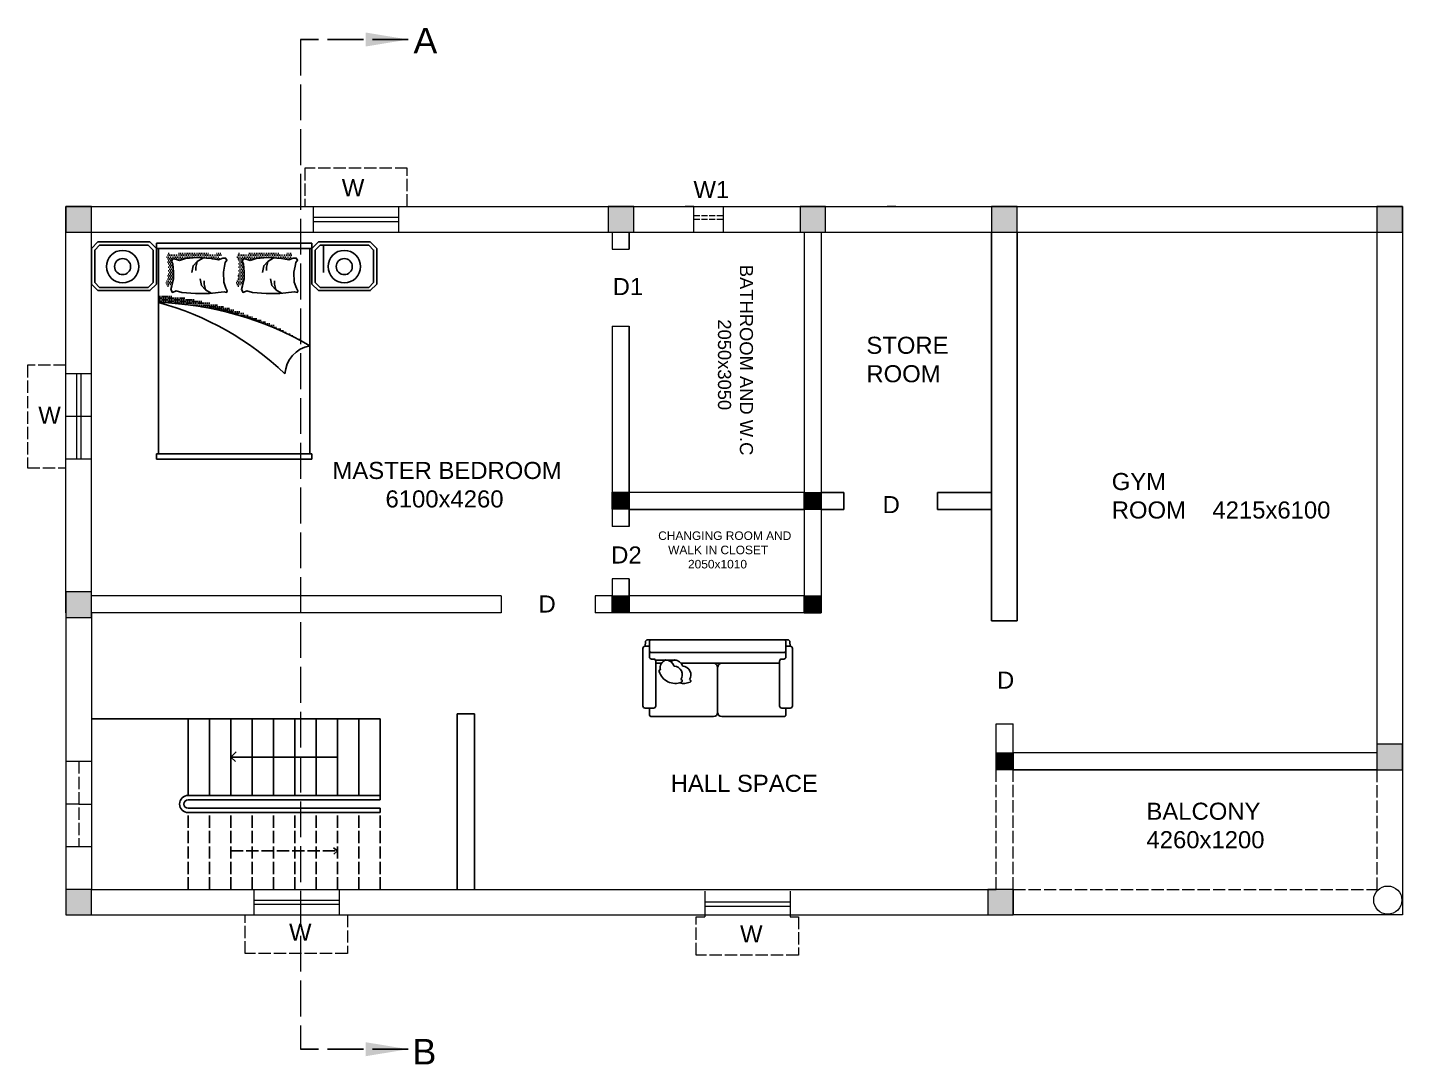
# Model space of a CAD drawing. Header units: millimetres. Extents: x 98839 to 175421, y 74144 to 114536.
# Drawn here: x 117897 to 134007, y 102221 to 114370 of the extents above; entities that cross this region are included whole.
import ezdxf

# ---------------------------------------------------------------- set-up
doc = ezdxf.new("R2010")
doc.units = ezdxf.units.MM
doc.linetypes.add('ACAD_ISO02W100', pattern=[15, 12, -3])
doc.layers.add('staircase', color=1, linetype='Continuous')
doc.styles.get("Standard").update_dxf_attribs({"font": 'Arial.ttf'})
doc.dimstyles.new('ISO-25', dxfattribs={"dimtxt": 2.5, "dimasz": 2.5, "dimexe": 1.25, "dimexo": 0.625, "dimtad": 1, "dimtxsty": 'Standard', "dimcen": 2.5, "dimadec": 0, "dimazin": 0, "dimtfac": 1, "dimtmove": 0, "dimatfit": 3, "dimfxl": 1, "dimarcsym": 0})
pattern_1 = [(360, (-140336.645, -49933.935), (10.0494276, 20.0988552), [0, -20.0988552])]

msp = doc.modelspace()

# ---------------------------------------------------------------- hatches: boundary and pattern name
at = {"lineweight": 0}
h = msp.add_hatch(color=256, dxfattribs=at)
h.dxf.hatch_style = 1
h.paths.add_polyline_path([(118646.64401, 112272.53378), (118346.64401, 112272.53378), (118346.64401, 111972.53378), (118646.64401, 111972.53378)])
h = msp.add_hatch(color=256, dxfattribs=at)
h.dxf.hatch_style = 1
h.paths.add_polyline_path([(124999.21999, 112272.53378), (124699.21999, 112272.53378), (124699.21999, 111972.53378), (124999.21999, 111972.53378)])
h = msp.add_hatch(color=256, dxfattribs=at)
h.dxf.hatch_style = 1
h.paths.add_polyline_path([(127247.63596, 112272.53378), (126947.63596, 112272.53378), (126947.63596, 111972.53378), (127247.63596, 111972.53378)])
h = msp.add_hatch(color=256, dxfattribs=at)
h.dxf.hatch_style = 1
h.paths.add_polyline_path([(129491.66934, 112272.53378), (129191.66934, 112272.53378), (129191.66934, 111972.53378), (129491.66934, 111972.53378)])
h = msp.add_hatch(color=256, dxfattribs=at)
h.dxf.hatch_style = 1
h.paths.add_polyline_path([(134006.64401, 112272.53378), (133706.64401, 112272.53378), (133706.64401, 111972.53378), (134006.64401, 111972.53378)])
h = msp.add_hatch()
h.set_pattern_fill('DOTS', color=256, scale=12.660696, style=0)
h.set_pattern_definition(pattern_1)
h.paths.add_polyline_path([(120170.76566, 111707.24611), (120155.18699, 111730.59421), (120120.13482, 111730.59421), (120069.50398, 111711.13743), (119983.82115, 111726.70279), (119820.24464, 111738.37683), (119683.93097, 111726.70279), (119613.82663, 111703.35469), (119539.82779, 111726.70279), (119520.35446, 111695.57207), (119535.93313, 111660.54993), (119543.72246, 111571.04886), (119543.72246, 111485.43911), (119524.24913, 111407.6121), (119512.56513, 111364.80722), (119532.03846, 111329.78508), (119574.87996, 111349.24186), (119587.71496, 111345.47008), (119606.93841, 111422.29845), (119606.93841, 111507.9082), (119599.14908, 111597.40926), (119583.57041, 111632.4314), (119603.04375, 111663.56212), (119677.04258, 111640.21403), (119747.14692, 111663.56212), (119883.46059, 111675.23617), (120047.0371, 111663.56212), (120132.71994, 111647.99676), (120146.42573, 111653.26372), (120151.29232, 111680.0066)])
h.paths.add_polyline_path([(120997.88371, 111707.24611), (120982.30504, 111730.59421), (120947.25287, 111730.59421), (120896.62204, 111711.13743), (120810.9392, 111726.70279), (120647.36269, 111738.37683), (120511.04902, 111726.70279), (120440.94468, 111703.35469), (120366.94585, 111726.70279), (120347.47251, 111695.57207), (120363.05118, 111660.54993), (120370.84052, 111571.04886), (120370.84052, 111485.43911), (120351.36718, 111407.6121), (120339.68318, 111364.80722), (120359.15651, 111329.78508), (120401.99802, 111349.24186), (120414.83301, 111345.47008), (120434.05647, 111422.29845), (120434.05647, 111507.9082), (120426.26714, 111597.40926), (120410.68847, 111632.4314), (120430.1618, 111663.56212), (120504.16064, 111640.21403), (120574.26498, 111663.56212), (120710.57865, 111675.23617), (120874.15516, 111663.56212), (120959.83799, 111647.99676), (120973.54379, 111653.26372), (120978.41038, 111680.0066)])
h = msp.add_hatch()
h.set_pattern_fill('DOTS', color=256, scale=12.660696, style=0)
h.set_pattern_definition(pattern_1)
h.paths.add_polyline_path([(119431.60717, 111235.15315), (119431.60717, 111148.33473, -0.1242730551), (121204.10464, 110641.90688, 0.1225632895)])
h = msp.add_hatch(color=256, dxfattribs=at)
h.dxf.hatch_style = 1
h.paths.add_polyline_path([(124946.64401, 108926.65313), (124746.64401, 108926.65313), (124746.64401, 108726.65313), (124946.64401, 108726.65313)])
h = msp.add_hatch(color=256, dxfattribs=at)
h.dxf.hatch_style = 1
h.paths.add_polyline_path([(127196.64401, 108922.53378), (126996.64401, 108922.53378), (126996.64401, 108722.53378), (127196.64401, 108722.53378)])
h = msp.add_hatch(color=256, dxfattribs=at)
h.dxf.hatch_style = 1
h.paths.add_polyline_path([(118645.29611, 107758.60976), (118345.29611, 107758.60976), (118345.29611, 107458.60976), (118645.29611, 107458.60976)])
h = msp.add_hatch(color=256, dxfattribs=at)
h.dxf.hatch_style = 1
h.paths.add_polyline_path([(124946.64401, 107712.53378), (124746.64401, 107712.53378), (124746.64401, 107512.53378), (124946.64401, 107512.53378)])
h = msp.add_hatch(color=256, dxfattribs=at)
h.dxf.hatch_style = 1
h.paths.add_polyline_path([(127196.64401, 107712.53378), (126996.64401, 107712.53378), (126996.64401, 107512.53378), (127196.64401, 107512.53378)])
h = msp.add_hatch(color=256, dxfattribs=at)
h.dxf.hatch_style = 1
h.paths.add_polyline_path([(129446.64401, 105872.53378), (129246.64401, 105872.53378), (129246.64401, 105672.53378), (129446.64401, 105672.53378)])
h = msp.add_hatch(color=256, dxfattribs=at)
h.dxf.hatch_style = 1
h.paths.add_polyline_path([(134006.64401, 105974.22456), (133706.64401, 105974.22456), (133706.64401, 105674.22456), (134006.64401, 105674.22456)])
h = msp.add_hatch(color=256, dxfattribs=at)
h.dxf.hatch_style = 1
h.paths.add_polyline_path([(118646.64401, 104272.53378), (118346.64401, 104272.53378), (118346.64401, 103972.53378), (118646.64401, 103972.53378)])
h = msp.add_hatch(color=256, dxfattribs=at)
h.dxf.hatch_style = 1
h.paths.add_polyline_path([(129446.56704, 104272.53378), (129146.56704, 104272.53378), (129146.56704, 103972.53378), (129446.56704, 103972.53378)])

# ---------------------------------------------------------------- linework, layer by layer
at = {"color": 5, "linetype": 'ACAD_ISO02W100', "lineweight": 0, "ltscale": 35}
msp.add_line((121096.64401, 114228.91033), (121096.64401, 102400.09999), dxfattribs=at)
at = {"linetype": 'ACAD_ISO02W100', "lineweight": 0}
for p, q in [((121246.64401, 112722.53378), (121146.64401, 112722.53378)), ((121246.64401, 112147.53378), (122246.64401, 112147.53378)), ((125702.76755, 112272.53378), (125602.76755, 112272.53378)), ((128070.21042, 112272.53378), (127970.21042, 112272.53378)), ((121246.64401, 112097.53378), (122246.64401, 112097.53378)), ((118346.64401, 110312.53378), (118346.64401, 110412.53378)), ((118346.64401, 110312.53378), (118346.64401, 110322.53378)), ((118471.64401, 110312.53378), (118471.64401, 109312.53378)), ((118521.64401, 110312.53378), (118521.64401, 109312.53378)), ((117896.64401, 109312.53378), (117896.64401, 109212.53378)), ((118346.64401, 109212.53378), (118346.64401, 109312.53378)), ((120546.64401, 104147.53378), (121546.64401, 104147.53378)), ((120546.64401, 104097.53378), (121546.64401, 104097.53378)), ((125831.10365, 104125.79597), (126831.10365, 104125.79597)), ((125831.10365, 104075.79597), (126831.10365, 104075.79597)), ((120446.64401, 103972.53378), (120546.64401, 103972.53378)), ((121546.64401, 103972.53378), (121646.64401, 103972.53378)), ((125731.10365, 103950.79597), (125831.10365, 103950.79597)), ((126246.64401, 103972.53378), (126346.64401, 103972.53378)), ((126831.10365, 103950.79597), (126931.10365, 103950.79597))]:
    msp.add_line(p, q, dxfattribs=at)
at = {"linetype": 'ACAD_ISO02W100', "lineweight": 0, "ltscale": 12}
for p, q in [((121146.64401, 112722.53378), (121146.64401, 112272.53378)), ((122346.64401, 112722.53378), (121246.64401, 112722.53378)), ((122346.64401, 112272.53378), (122346.64401, 112722.53378)), ((118346.64401, 110412.53378), (117896.64401, 110412.53378)), ((117896.64401, 110412.53378), (117896.64401, 109312.53378)), ((117896.64401, 109212.53378), (118346.64401, 109212.53378)), ((118496.58917, 105772.53378), (118496.58917, 104772.53378)), ((129246.64401, 104272.53378), (129246.64401, 105672.53378)), ((129446.64401, 104272.53378), (129446.64401, 105672.53378)), ((133706.64401, 105672.53378), (133706.64401, 104272.53378)), ((129446.64401, 104272.53378), (133706.64401, 104272.53378)), ((120446.64401, 103522.53378), (120446.64401, 103972.53378)), ((121646.64401, 103972.53378), (121646.64401, 103522.53378)), ((125731.10365, 103500.79597), (125731.10365, 103950.79597)), ((126931.10365, 103950.79597), (126931.10365, 103500.79597)), ((121646.64401, 103522.53378), (120546.64401, 103522.53378)), ((126931.10365, 103500.79597), (125831.10365, 103500.79597))]:
    msp.add_line(p, q, dxfattribs=at)
at = {"lineweight": 0}
for p, q in [((118346.64401, 112272.53378), (124946.64401, 112272.53378)), ((118346.64401, 107512.53378), (118346.64401, 112272.53378)), ((121246.64401, 111972.53378), (121246.64401, 112272.53378)), ((122246.64401, 111972.53378), (122246.64401, 112272.53378)), ((124946.64401, 112272.53378), (127196.64401, 112272.53378)), ((125702.76755, 111972.53378), (125702.76755, 112272.53378)), ((126052.76755, 111972.53378), (126052.76755, 112272.53378)), ((127196.64401, 112272.53378), (129446.64401, 112272.53378)), ((129446.64401, 112272.53378), (134006.64401, 112272.53378)), ((134006.64401, 112272.53378), (134006.64401, 105672.53378)), ((118646.64401, 111972.53378), (124746.64401, 111972.53378)), ((118646.64401, 107712.53378), (118646.64401, 111972.53378)), ((124746.64401, 111972.53378), (124746.64401, 111772.53378)), ((124946.64401, 111972.53378), (124946.64401, 111772.53378)), ((124946.64401, 111772.53378), (124946.64401, 111972.53378)), ((124946.64401, 111972.53378), (126996.64401, 111972.53378)), ((124946.64401, 111772.53378), (124946.64401, 111972.53378)), ((126996.64401, 111972.53378), (126996.64401, 108922.53378)), ((127196.64401, 111972.53378), (127196.64401, 108922.53378)), ((127196.64401, 111972.53378), (129246.64401, 111972.53378)), ((129446.64401, 111972.53378), (133706.64401, 111972.53378)), ((133706.64401, 111972.53378), (133706.64401, 105872.53378)), ((124746.64401, 111772.53378), (124946.64401, 111772.53378)), ((124746.64401, 110872.53378), (124746.64401, 108522.53378)), ((124746.64401, 110872.53378), (124946.64401, 110872.53378)), ((124946.64401, 110872.53378), (124946.64401, 108922.53378)), ((124946.64401, 108922.53378), (124946.64401, 110872.53378)), ((124946.64401, 108922.53378), (124946.64401, 110872.53378)), ((118646.64401, 110312.53378), (118346.64401, 110312.53378)), ((118646.64401, 109812.53378), (118346.64401, 109812.53378)), ((118646.64401, 109312.53378), (118346.64401, 109312.53378)), ((126996.64401, 108922.53378), (124946.64401, 108922.53378)), ((124946.64401, 108722.53378), (124946.64401, 108522.53378)), ((124946.64401, 108522.53378), (124946.64401, 108722.53378)), ((126996.64401, 108722.53378), (124946.64401, 108722.53378)), ((124946.64401, 108722.53378), (126996.64401, 108722.53378)), ((124946.64401, 108522.53378), (124946.64401, 108722.53378)), ((126996.64401, 108722.53378), (126996.64401, 107712.53378)), ((127196.64401, 108722.53378), (127196.64401, 107712.53378)), ((124946.64401, 108522.53378), (124746.64401, 108522.53378)), ((124746.64401, 107912.53378), (124746.64401, 107712.53378)), ((124946.64401, 107912.53378), (124746.64401, 107912.53378)), ((124946.64401, 107912.53378), (124946.64401, 107712.53378)), ((124946.64401, 107712.53378), (124946.64401, 107912.53378)), ((124946.64401, 107712.53378), (124946.64401, 107912.53378)), ((123446.64401, 107712.53378), (118646.64401, 107712.53378)), ((123446.64401, 107712.53378), (123446.64401, 107512.53378)), ((124746.64401, 107712.53378), (124546.64401, 107712.53378)), ((124546.64401, 107712.53378), (124546.64401, 107512.53378)), ((126996.64401, 107712.53378), (124946.64401, 107712.53378)), ((118346.64401, 107512.53378), (118346.64401, 103972.53378)), ((123446.64401, 107512.53378), (118646.64401, 107512.53378)), ((123446.64401, 107512.53378), (118646.64401, 107512.53378)), ((118646.64401, 107512.53378), (118646.64401, 104272.53378)), ((124946.64401, 107512.53378), (124546.64401, 107512.53378)), ((127196.64401, 107512.53378), (124546.64401, 107512.53378)), ((126996.64401, 107512.53378), (124946.64401, 107512.53378)), ((126996.64401, 107512.53378), (127196.64401, 107512.53378)), ((118646.58917, 106272.53378), (118646.58917, 105772.53378)), ((118646.64401, 106272.53378), (118646.64401, 105972.53378)), ((129246.64401, 105672.53378), (129246.64401, 106212.53378)), ((129246.64401, 106212.53378), (129446.64401, 106212.53378)), ((129446.64401, 105872.53378), (129446.64401, 106212.53378)), ((133706.64401, 105872.53378), (129446.64401, 105872.53378)), ((118646.58917, 105772.53378), (118346.58917, 105772.53378)), ((118646.58917, 105772.53378), (118346.64401, 105772.53378)), ((129446.64401, 105672.53378), (129246.64401, 105672.53378)), ((133706.64401, 105672.53378), (129446.64401, 105672.53378)), ((129446.64401, 105672.53378), (133706.64401, 105672.53378)), ((133706.64401, 105672.53378), (134006.64401, 105672.53378)), ((134006.64401, 105672.53378), (134006.64401, 103972.53378)), ((118646.58917, 104772.53378), (118346.58917, 104772.53378)), ((118646.64401, 104272.53378), (129246.64401, 104272.53378)), ((120546.64401, 104272.53378), (120546.64401, 103972.53378)), ((120546.64401, 104272.53378), (120546.64401, 103972.53378)), ((121546.64401, 104272.53378), (121546.64401, 103972.53378)), ((121546.64401, 104272.53378), (121546.64401, 103972.53378)), ((125831.10365, 104250.79597), (125831.10365, 103950.79597)), ((125831.10365, 104250.79597), (125831.10365, 103950.79597)), ((126831.10365, 104250.79597), (126831.10365, 103950.79597)), ((126831.10365, 104250.79597), (126831.10365, 103950.79597)), ((129446.64401, 104272.53378), (129246.64401, 104272.53378)), ((129446.64401, 104272.53378), (129446.64401, 103972.53378)), ((118346.64401, 103972.53378), (129246.64401, 103972.53378)), ((129246.64401, 103972.53378), (129446.64401, 103972.53378)), ((134006.64401, 103972.53378), (129446.64401, 103972.53378))]:
    msp.add_line(p, q, dxfattribs=at)
at = {"linetype": 'ACAD_ISO02W100', "lineweight": 0, "ltscale": 6}
for p, q in [((125702.76755, 112167.53378), (126052.76755, 112167.53378)), ((125702.76755, 112122.53378), (126052.76755, 112122.53378))]:
    msp.add_line(p, q, dxfattribs=at)
at = {"color": 7}
for p, q in [((129191.66934, 111972.53378), (129191.66934, 107420.31337)), ((129491.66934, 111972.53378), (129491.66934, 107420.31337)), ((127196.64401, 108922.53378), (127459.3712, 108922.53378)), ((127459.3712, 108922.53378), (127459.3712, 108722.53378)), ((128559.3712, 108922.53378), (129191.66934, 108922.53378)), ((128559.3712, 108922.53378), (128559.3712, 108722.53378)), ((127196.64401, 108722.53378), (127459.3712, 108722.53378)), ((128559.3712, 108722.53378), (129191.66934, 108722.53378)), ((129191.66934, 107420.31337), (129491.66934, 107420.31337)), ((122932.19279, 104272.53378), (122932.19279, 106327.35439)), ((123132.19279, 106327.35439), (122932.19279, 106327.35439)), ((123132.19279, 104272.53378), (123132.19279, 106327.35439))]:
    msp.add_line(p, q, dxfattribs=at)
for p, q in [((121229.42603, 111844.67302), (119406.28578, 111844.67302)), ((119406.28578, 111781.36954), (119406.28578, 111844.67302)), ((121229.42603, 111844.67302), (121229.42603, 111781.36954)), ((121365.63039, 111817.97995), (121365.63039, 111501.46254)), ((121229.42603, 111781.36954), (119406.28578, 111781.36954)), ((119431.60717, 109375.83726), (119431.60717, 111781.36954)), ((121204.10464, 111781.36954), (121204.10464, 109375.83726)), ((121229.42603, 109375.83726), (119406.28578, 109375.83726)), ((119406.28578, 109312.53378), (119406.28578, 109375.83726)), ((121229.42603, 109312.53378), (119406.28578, 109312.53378)), ((121229.42603, 109375.83726), (121229.42603, 109312.53378))]:
    msp.add_line(p, q)
at = {"color": 7, "ltscale": 0.03}
for p, q in [((125136.87856, 107171.19851), (125132.87048, 107121.19851)), ((125161.87856, 107196.19851), (126803.86239, 107196.19851)), ((125182.87048, 107121.19851), (125182.87048, 107171.19851)), ((125207.87048, 107196.19851), (126757.87048, 107196.19851)), ((126782.87048, 107171.19851), (126782.87048, 107121.19851)), ((126828.86239, 107171.19851), (126832.87048, 107121.19851)), ((125107.87048, 106421.19851), (125107.87048, 107096.19851)), ((125107.87048, 106421.19851), (125107.87048, 107096.19851)), ((125132.87048, 107121.19851), (125182.87048, 107121.19851)), ((125182.87048, 107071.19851), (125182.87048, 106996.19851)), ((125207.87048, 106971.19851), (125232.87048, 106971.19851)), ((126732.87048, 106971.19851), (126757.87048, 106971.19851)), ((126782.87048, 107121.19851), (126832.87048, 107121.19851)), ((126782.87048, 107121.19851), (126832.87048, 107121.19851)), ((126782.87048, 106996.19851), (126782.87048, 107071.19851)), ((126857.87048, 107096.19851), (126857.87048, 106421.19851)), ((126857.87048, 107096.19851), (126857.87048, 106421.19851)), ((125499.39457, 106958.8261), (125254.44694, 106958.8261)), ((125257.87048, 106946.19851), (125257.87048, 106421.19851)), ((125257.87048, 106421.19851), (125257.87048, 106921.19851)), ((125325.5578, 106921.19851), (125257.87048, 106921.19851)), ((125257.87048, 106921.19851), (125325.5578, 106921.19851)), ((126707.87048, 106921.19851), (125555.07466, 106921.19851)), ((125555.07466, 106921.19851), (125932.87048, 106921.19851)), ((125982.87048, 106871.19851), (125982.87048, 106346.19851)), ((125982.87048, 106871.19851), (125982.87048, 106346.19851)), ((125982.87048, 106871.19851), (125982.87048, 106346.19851)), ((125982.87048, 106346.19851), (125982.87048, 106871.19851)), ((126707.87048, 106421.19851), (126707.87048, 106946.19851)), ((126707.87048, 106421.19851), (126707.87048, 106921.19851)), ((125182.87048, 106396.19851), (125132.87048, 106396.19851)), ((125182.87048, 106396.19851), (125132.87048, 106396.19851)), ((125182.87048, 106396.19851), (125232.87048, 106396.19851)), ((125232.87048, 106396.19851), (125182.87048, 106396.19851)), ((125182.87048, 106321.19851), (125182.87048, 106396.19851)), ((126782.87048, 106396.19851), (126732.87048, 106396.19851)), ((126832.87048, 106396.19851), (126732.87048, 106396.19851)), ((126782.87048, 106346.19851), (126782.87048, 106396.19851)), ((126782.87048, 106396.19851), (126782.87048, 106321.19851)), ((126832.87048, 106396.19851), (126782.87048, 106396.19851)), ((125932.87048, 106296.19851), (125207.87048, 106296.19851)), ((126032.87048, 106296.19851), (126757.87036, 106296.19851))]:
    msp.add_line(p, q, dxfattribs=at)
at = {"color": 3}
msp.add_line((121528.64401, 105822.53378), (120278.64401, 105822.53378), dxfattribs=at)
at = {"linetype": 'ACAD_ISO02W100', "lineweight": 0, "ltscale": 0.5}
for q in [(118346.58917, 105272.53378), (118646.58917, 105272.53378)]:
    msp.add_line((118496.58917, 105272.53378), q, dxfattribs=at)
at = {"color": 3, "linetype": 'ACAD_ISO02W100', "ltscale": 12}
for p, q in [((120278.64401, 104722.53378), (121528.64401, 104722.53378)), ((121528.64401, 104722.53378), (121482.4228, 104760.10421)), ((121528.64401, 104722.53378), (121484.7523, 104686.89721))]:
    msp.add_line(p, q, dxfattribs=at)
at = {"linetype": 'ACAD_ISO02W100', "lineweight": 0, "ltscale": 15}
for p, q in [((120546.64401, 103522.53378), (120446.64401, 103522.53378)), ((125831.10365, 103500.79597), (125731.10365, 103500.79597))]:
    msp.add_line(p, q, dxfattribs=at)
at = {"lineweight": 0}
for points in [[(118346.64401, 111972.53378), (118646.64401, 111972.53378), (118646.64401, 112272.53378), (118346.64401, 112272.53378)], [(124699.21999, 111972.53378), (124999.21999, 111972.53378), (124999.21999, 112272.53378), (124699.21999, 112272.53378)], [(126947.63596, 111972.53378), (127247.63596, 111972.53378), (127247.63596, 112272.53378), (126947.63596, 112272.53378)], [(129191.66934, 111972.53378), (129491.66934, 111972.53378), (129491.66934, 112272.53378), (129191.66934, 112272.53378)], [(133706.64401, 111972.53378), (134006.64401, 111972.53378), (134006.64401, 112272.53378), (133706.64401, 112272.53378)], [(124746.64401, 108926.65313), (124946.64401, 108926.65313), (124946.64401, 108726.65313), (124746.64401, 108726.65313)], [(126996.64401, 108922.53378), (127196.64401, 108922.53378), (127196.64401, 108722.53378), (126996.64401, 108722.53378)], [(118345.29611, 107458.60976), (118645.29611, 107458.60976), (118645.29611, 107758.60976), (118345.29611, 107758.60976)], [(124746.64401, 107712.53378), (124946.64401, 107712.53378), (124946.64401, 107512.53378), (124746.64401, 107512.53378)], [(126996.64401, 107712.53378), (127196.64401, 107712.53378), (127196.64401, 107512.53378), (126996.64401, 107512.53378)], [(129246.64401, 105872.53378), (129446.64401, 105872.53378), (129446.64401, 105672.53378), (129246.64401, 105672.53378)], [(133706.64401, 105674.22456), (134006.64401, 105674.22456), (134006.64401, 105974.22456), (133706.64401, 105974.22456)], [(118346.64401, 103972.53378), (118646.64401, 103972.53378), (118646.64401, 104272.53378), (118346.64401, 104272.53378)], [(129146.56704, 103972.53378), (129446.56704, 103972.53378), (129446.56704, 104272.53378), (129146.56704, 104272.53378)]]:
    msp.add_lwpolyline(points, close=True, dxfattribs=at)
for points in [[(118722.60819, 111287.60239), (119330.3216, 111287.60239), (119406.28578, 111363.56657), (119406.28578, 111781.36954), (119330.3216, 111857.33372), (118722.60819, 111857.33372), (118646.64401, 111781.36954), (118646.64401, 111363.56657)], [(118741.59923, 111325.58448), (119311.33056, 111325.58448), (119368.30369, 111382.55761), (119368.30369, 111762.3785), (119311.33056, 111819.35163), (118741.59923, 111819.35163), (118684.6261, 111762.3785), (118684.6261, 111382.55761)], [(121305.39021, 111287.60239), (121913.10363, 111287.60239), (121989.06781, 111363.56657), (121989.06781, 111781.36954), (121913.10363, 111857.33372), (121305.39021, 111857.33372), (121229.42603, 111781.36954), (121229.42603, 111363.56657)], [(121324.38126, 111325.58448), (121894.11258, 111325.58448), (121951.08572, 111382.55761), (121951.08572, 111762.3785), (121894.11258, 111819.35163), (121324.38126, 111819.35163), (121267.40812, 111762.3785), (121267.40812, 111382.55761)]]:
    msp.add_lwpolyline(points, close=True)
for points in [[(119677.04258, 111640.21403), (119603.04375, 111663.56212), (119583.57041, 111632.4314), (119599.14908, 111597.40926), (119606.93841, 111507.9082), (119606.93841, 111422.29845), (119587.46508, 111344.47143), (119575.78108, 111301.66655), (119595.25441, 111266.64441), (119638.09592, 111286.10119), (119704.30542, 111266.64441), (119863.98726, 111254.97037), (120027.5636, 111254.97037), (120198.92944, 111274.42715), (120230.08694, 111266.64441), (120237.87628, 111286.10119), (120222.29761, 111317.23191), (120195.03477, 111387.27631), (120191.14011, 111504.01678), (120206.71877, 111574.06106), (120214.50828, 111616.86593), (120233.98161, 111644.10545), (120218.40294, 111667.45354), (120183.35077, 111667.45354), (120132.71994, 111647.99676), (120047.0371, 111663.56212), (119883.46059, 111675.23617), (119747.14692, 111663.56212), (119677.04258, 111640.21403)], [(119949.6701, 111667.45354), (119883.46059, 111628.53998), (119836.72442, 111577.95248), (119821.14576, 111500.12546)], [(120504.16064, 111640.21403), (120430.1618, 111663.56212), (120410.68847, 111632.4314), (120426.26714, 111597.40926), (120434.05647, 111507.9082), (120434.05647, 111422.29845), (120414.58314, 111344.47143), (120402.89913, 111301.66655), (120422.37247, 111266.64441), (120465.21397, 111286.10119), (120531.42347, 111266.64441), (120691.10531, 111254.97037), (120854.68165, 111254.97037), (121026.0475, 111274.42715), (121057.205, 111266.64441), (121064.99433, 111286.10119), (121049.41566, 111317.23191), (121022.15283, 111387.27631), (121018.25816, 111504.01678), (121033.83683, 111574.06106), (121041.62633, 111616.86593), (121061.09966, 111644.10545), (121045.521, 111667.45354), (121010.46883, 111667.45354), (120959.83799, 111647.99676), (120874.15516, 111663.56212), (120710.57865, 111675.23617), (120574.26498, 111663.56212), (120504.16064, 111640.21403)], [(120776.78815, 111667.45354), (120710.57865, 111628.53998), (120663.84248, 111577.95248), (120648.26381, 111500.12546)], [(119883.46059, 111624.64867), (119867.88193, 111562.38701), (119867.88193, 111523.47356)], [(120710.57865, 111624.64867), (120694.99998, 111562.38701), (120694.99998, 111523.47356)], [(120047.03693, 111258.86168), (119980.82743, 111297.77524), (119934.09126, 111348.36274), (119918.51259, 111426.18976)], [(119980.82743, 111301.66655), (119965.24876, 111363.92821), (119965.24876, 111402.84167)], [(120874.15499, 111258.86168), (120807.94549, 111297.77524), (120761.20932, 111348.36274), (120745.63065, 111426.18976)], [(120807.94549, 111301.66655), (120792.36682, 111363.92821), (120792.36682, 111402.84167)]]:
    msp.add_lwpolyline(points)
at = {"color": 7, "ltscale": 0.03}
msp.add_lwpolyline([(125182.87048, 107121.19851), (125182.87048, 107171.19851, -0.4142135624), (125207.87048, 107196.19851), (126757.87048, 107196.19851, -0.4142135624), (126782.87048, 107171.19851), (126782.87048, 107071.19851, -0.4142135624), (126757.87048, 107046.19851), (125207.87048, 107046.19851, -0.4142135624), (125182.87048, 107071.19851), (125182.87048, 107121.19851), (125132.87048, 107121.19851, 0.4142135624), (125107.87048, 107096.19851)], format="xyb", dxfattribs=at)
at = {"color": 3}
msp.add_lwpolyline([(120333.32799, 105769.02164), (120278.64401, 105822.53378), (120339.92495, 105885.1567)], dxfattribs=at)
for centre, radius in [((119011.28306, 111568.61059), 189.91044), ((119011.28306, 111568.61059), 94.08916), ((121608.22744, 111568.61059), 189.91044), ((121608.22744, 111568.61059), 94.08916)]:
    msp.add_circle(centre, radius)
at = {"lineweight": 0}
msp.add_circle((133834.05394, 104146.96525), 165.15775, dxfattribs=at)
for centre, radius, start, end in [((119314.80927, 107384.45756), 3765.68893, 59.886598915, 88.222609283), ((118514.35447, 107790.04469), 3481.30213, 46.436671284, 74.723359597), ((121267.90055, 110292.74274), 354.94439, 100.354320754, 176.786172072)]:
    msp.add_arc(centre, radius, start, end)
at = {"color": 7, "ltscale": 0.03}
for centre, radius, start, end in [((125161.87856, 107171.19851), 25, 90.000000006, 179.999999993), ((125207.87048, 107171.19851), 25, 90.000000006, 179.999999993), ((126757.87048, 107171.19851), 25, 359.999999995, 90.000000005), ((126803.86239, 107171.19851), 25, 0.000000006, 89.999999993), ((125132.87048, 107096.19851), 25, 90.000000003, 179.999999997), ((125207.87048, 106996.19851), 25, 180, 270), ((125232.87048, 106946.19851), 25, 0, 90), ((126732.87048, 106946.19851), 25, 90, 180), ((126757.87048, 106996.19851), 25, 270, 0), ((126832.87048, 107096.19851), 25, 0.000000003, 89.999999997), ((125308.02124, 106832.22846), 11.96296, 66.257676974, 209.376212962), ((125483.95497, 106878.79336), 193.59422, 195.714313927, 292.985732259), ((125412.82311, 106866.92446), 102.76627, 110.530541141, 193.359681084), ((125366.95269, 106850.80907), 112.78366, 18.646621055, 85.000072563), ((125512.82311, 106866.92446), 102.76627, 110.530541141, 136.279271026), ((125468.58585, 106786.80898), 100.19706, 325.859919065, 87.007778736), ((125466.95269, 106850.80907), 112.78366, 18.646621055, 85.000072563), ((125568.58585, 106786.80898), 100.19706, 325.859919065, 87.007778736), ((125932.87048, 106871.19851), 50, 0, 90), ((126032.87048, 106871.19851), 50, 90, 180), ((126032.87048, 106871.19851), 50, 90, 180), ((125583.95497, 106878.79336), 193.59422, 255.032435935, 292.985732259), ((125552.50606, 106714.762), 15.84554, 296.409401208, 93.583190393), ((125652.50606, 106714.762), 15.84554, 296.409401208, 93.583190393), ((125132.87048, 106421.19851), 25, 180.000000001, 269.999999999), ((125132.87048, 106421.19851), 25, 180, 270), ((125232.87048, 106421.19851), 25, 269.999999992, 0.000000007), ((125232.87048, 106421.19851), 25, 270, 0), ((125932.87048, 106346.19851), 50, 270, 0), ((126032.87048, 106346.19851), 50, 180, 270), ((126032.87048, 106346.19851), 50, 180, 270), ((126732.87048, 106421.19851), 25, 179.999999992, 270.000000007), ((126732.87048, 106421.19851), 25, 180, 270), ((126832.87048, 106421.19851), 25, 270, 0), ((126832.87048, 106421.19851), 25, 270.000000008, 359.999999992), ((125207.87048, 106321.19851), 25, 179.999999996, 270.000000003), ((126757.87048, 106321.19851), 25, 270.000000005, 359.999999995)]:
    msp.add_arc(centre, radius, start, end, dxfattribs=at)
at = {"layer": 'staircase'}
for p, q in [((119778.64401, 106272.53378), (118646.58917, 106272.53378)), ((119778.64401, 106272.53378), (119778.64401, 105372.53378)), ((119778.64401, 106272.53378), (122028.64401, 106272.53378)), ((120028.64401, 106272.53378), (120028.64401, 105372.53378)), ((120278.64401, 106272.53378), (120278.64401, 105372.53378)), ((120528.64401, 106272.53378), (120528.64401, 105372.53378)), ((120778.64401, 106272.53378), (120778.64401, 105372.53378)), ((121028.64401, 106272.53378), (121028.64401, 105372.53378)), ((121278.64401, 106272.53378), (121278.64401, 105372.53378)), ((121528.64401, 106272.53378), (121528.64401, 105372.53378)), ((121778.64401, 106272.53378), (121778.64401, 105372.53378)), ((122028.64401, 106272.53378), (122028.64401, 105372.53378)), ((122028.64401, 105372.53378), (119778.64401, 105372.53378)), ((122028.64401, 105322.53378), (122028.64401, 105372.53378)), ((122028.64401, 105322.53378), (119778.64401, 105322.53378)), ((122028.64401, 105222.53378), (119778.64401, 105222.53378)), ((122028.64401, 105222.53378), (122028.64401, 105172.53378)), ((122028.64401, 105172.53378), (119778.64401, 105172.53378))]:
    msp.add_line(p, q, dxfattribs=at)
at = {"layer": 'staircase', "linetype": 'ACAD_ISO02W100', "ltscale": 12}
for p, q in [((119778.64401, 104272.53378), (119778.64401, 105172.53378)), ((120028.64401, 104272.53378), (120028.64401, 105172.53378)), ((120278.64401, 104272.53378), (120278.64401, 105172.53378)), ((120528.64401, 104272.53378), (120528.64401, 105172.53378)), ((120778.64401, 104272.53378), (120778.64401, 105172.53378)), ((121028.64401, 104272.53378), (121028.64401, 105172.53378)), ((121278.64401, 104272.53378), (121278.64401, 105172.53378)), ((121528.64401, 104272.53378), (121528.64401, 105172.53378)), ((121778.64401, 104272.53378), (121778.64401, 105172.53378)), ((122028.64401, 104272.53378), (122028.64401, 105172.53378))]:
    msp.add_line(p, q, dxfattribs=at)
at = {"layer": 'staircase'}
for radius in [100, 50]:
    msp.add_arc((119778.64401, 105272.53378), radius, 90, 270, dxfattribs=at)

# ---------------------------------------------------------------- texts
at = {"attachment_point": 1}
for s, width, gutter_width, heights, insert, char_height in [('A', 2102.6069868, 7783.76116, [0], (122418.71947, 114365.85158), 300), ('W', 2102.6069868, 7783.76116, [0], (121579.34728, 112593.00206), 200), ('W1', 2102.6069868, 7783.76116, [0], (125699.5642, 112570.8442), 200), ('D1', 2102.6069868, 7783.76116, [0], (124752.5244, 111434.39278), 200), ('STORE\\PROOM\\P   ', 2102.6069868, 7783.76116, [0], (127725.50964, 110747.08541), 200), ('W', 2102.6069868, 7783.76116, [0], (118023.17583, 109927.65566), 200), ('MASTER BEDROOM\\P        6100x4260', 2914.2102968, 7783.76116, [781.16055], (121470.30536, 109280.54455), 200), ('GYM\\P\\pxr1.57105;ROOM    4215x6100', 2914.2102968, 7783.76116, [781.16055], (130600.09035, 109150.84884), 200), ('D', 2102.6069868, 7783.76116, [0], (127915.92751, 108880.27653), 200), ('CHANGING ROOM AND    WALK IN CLOSET\\P         2050x1010', 1588.809665, 0, [701.50174], (125286.09245, 108466.07069), 100), ('D2', 2102.6069868, 7783.76116, [0], (124735.349, 108290.31305), 200), ('D', 2102.6069868, 7783.76116, [0], (123884.18177, 107716.28311), 200), ('D', 2102.6069868, 7783.76116, [0], (129255.76822, 106823.71017), 200), ('HALL SPACE', 2914.2102968, 7783.76116, [781.16055], (125432.62789, 105615.10209), 200), ('        BALCONY\\P        4260x1200', 2914.2102968, 7783.76116, [781.16055], (130386.09245, 105288.18529), 200), ('W', 2102.6069868, 7783.76116, [0], (120960.87899, 103872.47178), 200), ('W', 2102.6069868, 7783.76116, [0], (126245.33863, 103850.73397), 200), ('B', 2102.6069868, 7783.76116, [0], (122407.5051, 102521.02582), 300)]:
    msp.add_mtext_dynamic_manual_height_columns(s, width=width, gutter_width=gutter_width, heights=heights, dxfattribs=dict(at, insert=insert, char_height=char_height))
at = {"insert": (126396.62995, 111667.05152), "char_height": 200, "attachment_point": 1, "rotation": 270}
msp.add_mtext_dynamic_manual_height_columns(' {\\H0.76923x;BATHROOM AND W.C\\P            2050x3050}', width=2539.9758244, gutter_width=7783.76116, heights=[0], dxfattribs=at)

# ---------------------------------------------------------------- leaders
at = {"color": 5, "linetype": 'ACAD_ISO02W100', "lineweight": 0, "ltscale": 35}
for points in [[(122357.43329, 114228.91033), (121096.64401, 114228.91033)], [(122357.43329, 102400.09999), (121096.64401, 102400.09999)]]:
    msp.add_leader(points, dimstyle='ISO-25', override={"dimasz": 500}, dxfattribs=at)

doc.saveas('drawing.dxf')
